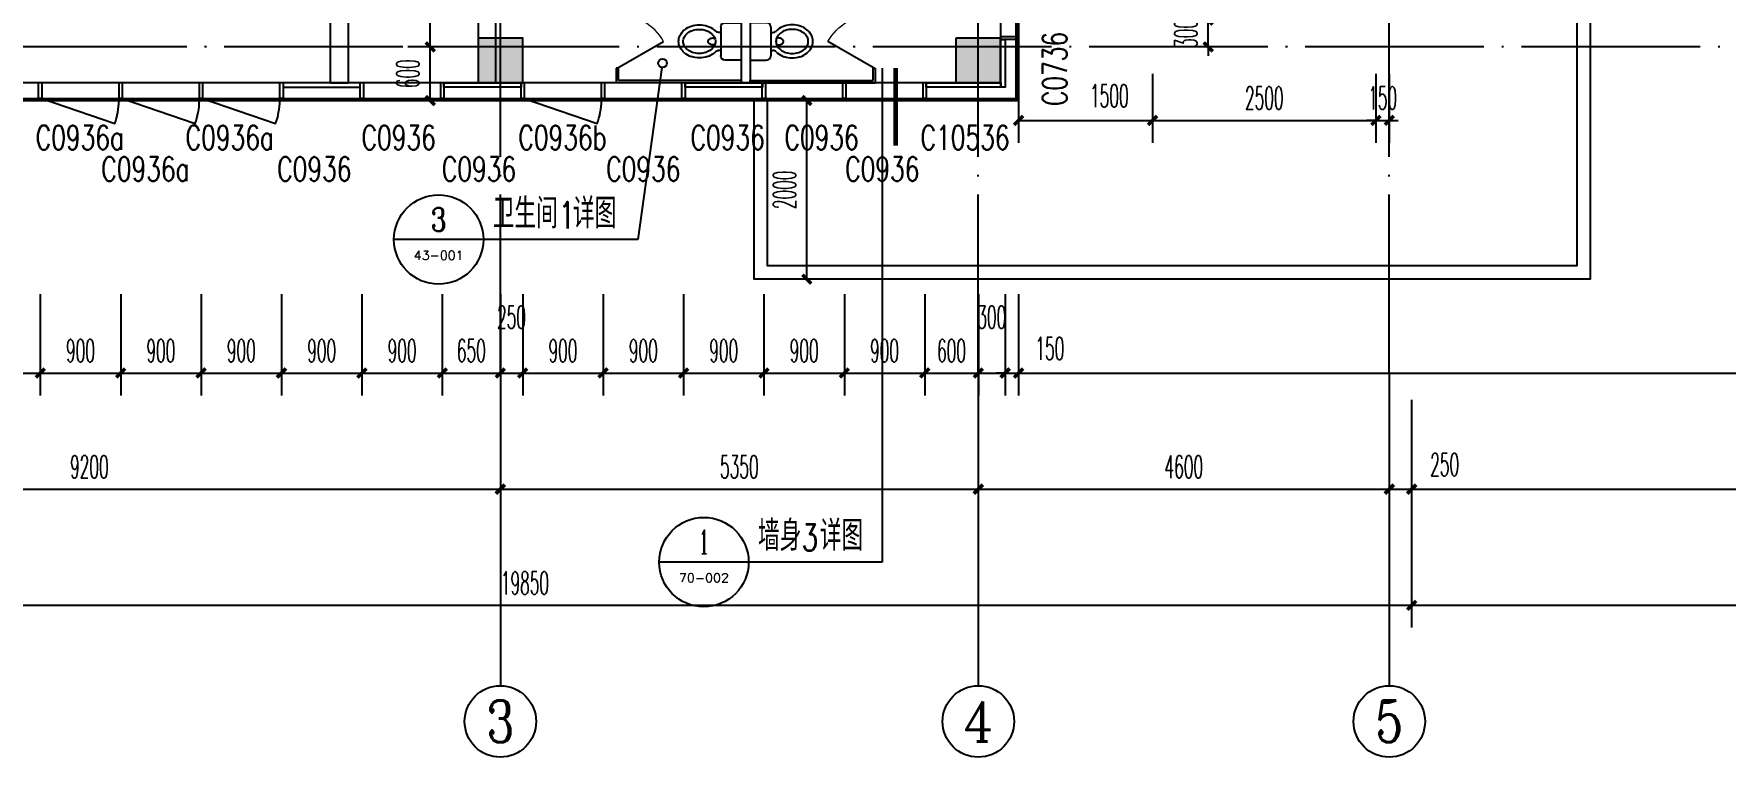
# Model space of a CAD drawing. Header units: millimetres. Extents: x -13830 to 215738, y -24143 to 193994.
# Drawn here: x 45822 to 64753, y 77049 to 85146 of the extents above; entities that cross this region are included whole.
import ezdxf
from ezdxf.enums import TextEntityAlignment as Align

# ---------------------------------------------------------------- set-up
doc = ezdxf.new("R2010")
doc.units = ezdxf.units.MM
doc.header["$LTSCALE"] = 100
doc.linetypes.add('DOTE', pattern=[2.42, 2, -0.2, 0.02, -0.2])
doc.layers.get('0').update_dxf_attribs({"linetype": 'CONTINUOUS'})
doc.layers.get('DEFPOINTS').update_dxf_attribs({"linetype": 'CONTINUOUS'})
for name, color, linetype in [('A-Drain-Well', 201, 'CONTINUOUS'), ('A-Fire', 22, 'CONTINUOUS'), ('AXIS', 3, 'CONTINUOUS'), ('AXIS_TEXT', 7, 'CONTINUOUS'), ('COLUMN', 9, 'CONTINUOUS'), ('DIM_IDEN', 3, 'CONTINUOUS'), ('DOTE', 8, 'CONTINUOUS'), ('LVTRY', 44, 'CONTINUOUS'), ('MCST 2F$0$A-_FURT----_E-', 9, 'CONTINUOUS'), ('MCST 2F$0$A-_WIND----_E-', 4, 'CONTINUOUS'), ('PUB_DIM', 3, 'CONTINUOUS'), ('PUB_HATCH', 8, 'CONTINUOUS'), ('PUB_TEXT', 7, 'CONTINUOUS'), ('RAIL', 163, 'CONTINUOUS'), ('WALL', 2, 'CONTINUOUS'), ('WINDOW', 4, 'CONTINUOUS'), ('WINDOW_TEXT', 7, 'CONTINUOUS')]:
    doc.layers.add(name, color=color, linetype=linetype)
doc.layers.get('A-Fire').off()
doc.styles.add('_TCH_AXIS', font='COMPLEX', dxfattribs={"bigfont": 'GBCBIG'})
doc.styles.add('_TCH_DIM', font='SIMPLEX', dxfattribs={"bigfont": 'GBCBIG'})
doc.styles.add('_TCH_LABEL', font='COMPLEX', dxfattribs={"bigfont": 'GBCBIG'})
doc.styles.add('_TCH_WINDOW', font='SIMPLEX', dxfattribs={"height": 3.5, "bigfont": 'GBCBIG'})
doc.styles.add('COMPLEX', font='COMPLEX')
doc.styles.add('DIM_FONT_T3', font='SIMPLEX', dxfattribs={"width": 0.494118, "bigfont": 'GBCBIG'})
doc.dimstyles.new('_TCH_ARCH&&100', dxfattribs={"dimtxt": 255, "dimasz": 100, "dimexe": 250, "dimexo": 300, "dimgap": 122.5, "dimtad": 1, "dimdec": 0, "dimzin": 0, "dimdsep": 46, "dimtxsty": 'DIM_FONT_T3', "dimblk": 'ARCHTICK', "dimcen": 0.09, "dimclrt": 7, "dimazin": 0, "dimtfac": 1, "dimtdec": 0, "dimtix": 1, "dimtmove": 2, "dimatfit": 3, "dimldrblk": 'ARCHTICK', "dimfxl": 1, "dimtolj": 1, "dimtzin": 0, "dimarcsym": 0})

# ---------------------------------------------------------------- blocks, each defined once
blk = doc.blocks.new('_AXISO')
blk.add_circle((0, 0), 0.5)
at = {"layer": 'AXIS_TEXT', "style": 'COMPLEX', "width": 1.041667}
blk.add_attdef('A', text='', height=0.56, dxfattribs=at).set_placement((-0.25, -0.28), (0.25, -0.28), align=Align.FIT)
blk = doc.blocks.new('_ArchTick')
at = {"color": 0, "linetype": 'ByBlock', "const_width": 0.4}
blk.add_lwpolyline([(-0.5, -0.5), (0.5, 0.5)], dxfattribs=at)
blk = doc.blocks.new('*D1024')
at = {"layer": 'AXIS', "color": 0, "lineweight": -2, "transparency": 16777216}
for p, q in [((-450, -3900), (-450, -6450)), ((19400, -3900), (19400, -6450)), ((-450, -6200), (19400, -6200))]:
    blk.add_line(p, q, dxfattribs=at)
at = {"layer": 'DEFPOINTS', "color": 0, "transparency": 16777216}
for p in [(-450, -3600), (19400, -3600), (19400, -6200)]:
    blk.add_point(p, dxfattribs=at)
at = {"layer": 'AXIS', "color": 0, "lineweight": -2, "transparency": 16777216, "xscale": 100, "yscale": 100, "zscale": 100, "rotation": 180}
blk.add_blockref('_ArchTick', (-450, -6200), dxfattribs=at)
at = {"layer": 'AXIS', "color": 0, "lineweight": -2, "transparency": 16777216, "xscale": 100, "yscale": 100, "zscale": 100}
blk.add_blockref('_ArchTick', (19400, -6200), dxfattribs=at)
at = {"layer": 'AXIS', "color": 7, "transparency": 16777216, "insert": (9475, -5950), "char_height": 255, "attachment_point": 5, "style": 'DIM_FONT_T3'}
blk.add_mtext('\\A1;19850', dxfattribs=at)
blk = doc.blocks.new('*D1026')
at = {"layer": 'AXIS', "color": 0, "lineweight": -2, "transparency": 16777216}
for p, q in [((0, -3900), (0, -5150)), ((9200, -3900), (9200, -5150)), ((0, -4900), (9200, -4900))]:
    blk.add_line(p, q, dxfattribs=at)
at = {"layer": 'DEFPOINTS', "color": 0, "transparency": 16777216}
for p in [(0, -3600), (9200, -3600), (9200, -4900)]:
    blk.add_point(p, dxfattribs=at)
at = {"layer": 'AXIS', "color": 0, "lineweight": -2, "transparency": 16777216, "xscale": 100, "yscale": 100, "zscale": 100, "rotation": 180}
blk.add_blockref('_ArchTick', (0, -4900), dxfattribs=at)
at = {"layer": 'AXIS', "color": 0, "lineweight": -2, "transparency": 16777216, "xscale": 100, "yscale": 100, "zscale": 100}
blk.add_blockref('_ArchTick', (9200, -4900), dxfattribs=at)
at = {"layer": 'AXIS', "color": 7, "transparency": 16777216, "insert": (4600, -4650), "char_height": 255, "attachment_point": 5, "style": 'DIM_FONT_T3'}
blk.add_mtext('\\A1;9200', dxfattribs=at)
blk = doc.blocks.new('*D1027')
at = {"layer": 'AXIS', "color": 0, "lineweight": -2, "transparency": 16777216}
for p, q in [((9200, -3900), (9200, -5150)), ((14550, -3900), (14550, -5150)), ((9200, -4900), (14550, -4900))]:
    blk.add_line(p, q, dxfattribs=at)
at = {"layer": 'DEFPOINTS', "color": 0, "transparency": 16777216}
for p in [(9200, -3600), (14550, -3600), (14550, -4900)]:
    blk.add_point(p, dxfattribs=at)
at = {"layer": 'AXIS', "color": 0, "lineweight": -2, "transparency": 16777216, "xscale": 100, "yscale": 100, "zscale": 100, "rotation": 180}
blk.add_blockref('_ArchTick', (9200, -4900), dxfattribs=at)
at = {"layer": 'AXIS', "color": 0, "lineweight": -2, "transparency": 16777216, "xscale": 100, "yscale": 100, "zscale": 100}
blk.add_blockref('_ArchTick', (14550, -4900), dxfattribs=at)
at = {"layer": 'AXIS', "color": 7, "transparency": 16777216, "insert": (11875, -4650), "char_height": 255, "attachment_point": 5, "style": 'DIM_FONT_T3'}
blk.add_mtext('\\A1;5350', dxfattribs=at)
blk = doc.blocks.new('*D1028')
at = {"layer": 'AXIS', "color": 0, "lineweight": -2, "transparency": 16777216}
for p, q in [((14550, -3900), (14550, -5150)), ((19150, -3900), (19150, -5150)), ((14550, -4900), (19150, -4900))]:
    blk.add_line(p, q, dxfattribs=at)
at = {"layer": 'DEFPOINTS', "color": 0, "transparency": 16777216}
for p in [(14550, -3600), (19150, -3600), (19150, -4900)]:
    blk.add_point(p, dxfattribs=at)
at = {"layer": 'AXIS', "color": 0, "lineweight": -2, "transparency": 16777216, "xscale": 100, "yscale": 100, "zscale": 100, "rotation": 180}
blk.add_blockref('_ArchTick', (14550, -4900), dxfattribs=at)
at = {"layer": 'AXIS', "color": 0, "lineweight": -2, "transparency": 16777216, "xscale": 100, "yscale": 100, "zscale": 100}
blk.add_blockref('_ArchTick', (19150, -4900), dxfattribs=at)
at = {"layer": 'AXIS', "color": 7, "transparency": 16777216, "insert": (16850, -4650), "char_height": 255, "attachment_point": 5, "style": 'DIM_FONT_T3'}
blk.add_mtext('\\A1;4600', dxfattribs=at)
blk = doc.blocks.new('*D1029')
at = {"layer": 'AXIS', "color": 0, "lineweight": -2, "transparency": 16777216}
for p, q in [((19150, -3900), (19150, -5150)), ((19400, -3900), (19400, -5150)), ((19150, -4900), (19400, -4900))]:
    blk.add_line(p, q, dxfattribs=at)
at = {"layer": 'DEFPOINTS', "color": 0, "transparency": 16777216}
for p in [(19150, -3600), (19400, -3600), (19400, -4900)]:
    blk.add_point(p, dxfattribs=at)
at = {"layer": 'AXIS', "color": 0, "lineweight": -2, "transparency": 16777216, "xscale": 100, "yscale": 100, "zscale": 100, "rotation": 180}
blk.add_blockref('_ArchTick', (19150, -4900), dxfattribs=at)
at = {"layer": 'AXIS', "color": 0, "lineweight": -2, "transparency": 16777216, "xscale": 100, "yscale": 100, "zscale": 100}
blk.add_blockref('_ArchTick', (19400, -4900), dxfattribs=at)
at = {"layer": 'AXIS', "color": 7, "transparency": 16777216, "insert": (19770, -4625), "char_height": 255, "attachment_point": 5, "style": 'DIM_FONT_T3'}
blk.add_mtext('\\A1;250', dxfattribs=at)
blk = doc.blocks.new('_FZH')
blk.add_lwpolyline([(-0.5, -0.5), (0.5, -0.5), (0.5, 0.5), (-0.5, 0.5)], close=True)
at = {"layer": 'PUB_HATCH'}
blk.add_solid([(-0.5, -0.5), (0.5, -0.5), (-0.5, 0.5), (0.5, 0.5)], dxfattribs=at)
blk = doc.blocks.new('sfss302')
at = {"layer": 'COLUMN', "color": 3, "rotation": 270}
for p, xscale, yscale, zscale in [((9850, 450), 499.9999999997672, 499.9999999997672, 499.9999999997672), ((15200, 450), 500, 500, 500)]:
    blk.add_blockref('_FZH', p, dxfattribs=dict(at, xscale=xscale, yscale=yscale, zscale=zscale))
blk = doc.blocks.new('$TCHSYS$APDOOR2D')
blk.add_line((0.5, 0), (0, 0.866))
at = {"lineweight": 13}
blk.add_arc((0.5, 0), 1, 120, 180, dxfattribs=at)
blk = doc.blocks.new('$lvtry$00000005')
for p, q in [((-210, 0, 0), (-210, -180, 0)), ((210, 0, 0), (-210, 0, 0)), ((210, -180, 0), (210, 0, 0)), ((160, -230, 0), (-160, -230, 0)), ((-101, -230, 0), (-101, -254, 0)), ((101, -230, 0), (101, -254, 0))]:
    blk.add_line(p, q)
at = {"elevation": 0}
blk.add_lwpolyline([(-135, -469, 0.080312), (-123, -544, 0.089014), (-92, -602, 0.104918), (-46, -639, 0.119812), (0, -650, 0.119812), (46, -639, 0.104918), (92, -602, 0.089014), (123, -544, 0.080312), (135, -469, 0.080312), (123, -395, 0.089014), (92, -337, 0.104918), (46, -300, 0.119812), (0, -288, 0.119812), (-46, -300, 0.104918), (-92, -337, 0.089014), (-123, -395, 0.080312)], format="xyb", close=True, dxfattribs=at)
for points in [[(-35, -295, 0.013578), (-36, -298, 0.073567), (-39, -318, 0.073567)], [(-39, -318, 0.073567), (-36, -339, 0.084454), (-27, -356, 0.10642), (-14, -368, 0.129709), (0, -372, 0.129709), (14, -368, 0.10642), (27, -356, 0.084454), (36, -339, 0.073567), (39, -318, 0.073567), (36, -298, 0.014016), (35, -295, 0.10642)]]:
    blk.add_lwpolyline(points, format="xyb", dxfattribs=at)
for centre, radius, start, end in [((-160, -180, 0), 50, 180, 270), ((160, -180, 0), 50, 270, 0), ((52, -453, 0), 235, 141.2863, 161.6333), ((20, -427, 0), 194, 134.8144, 141.2863), ((-151, -254, 0), 50, 314.8144, 0), ((151, -254, 0), 50, 180, 225.2555), ((-20, -427, 0), 194, 38.7137, 45.2555), ((-52, -453, 0), 235, 18.3667, 38.7137), ((102, -469, 0), 287, 161.6333, 180), ((102, -469, 0), 287, 180, 198.3667), ((52, -486, 0), 235, 198.3667, 218.7137), ((-52, -486, 0), 235, 321.2863, 341.6333), ((-102, -469, 0), 287, 0, 18.3667), ((-102, -469, 0), 287, 341.6333, 0), ((20, -512, 0), 194, 218.7137, 242.6714), ((0, -551, 0), 150, 242.6714, 270), ((0, -551, 0), 150, 270, 297.3286), ((-20, -512, 0), 194, 297.3286, 321.2863)]:
    blk.add_arc(centre, radius, start, end)
blk = doc.blocks.new('sfsfsfdfs')
at = {"layer": 'LVTRY'}
for p, q in [((0, 1050), (0, 762)), ((25, 762), (25, 1050)), ((0, 762), (25, 762)), ((25, 162), (0, 162)), ((0, 162), (0, 0)), ((1400, 0), (0, 0)), ((25, 25), (25, 162)), ((1400, 25), (25, 25)), ((1400, 0), (1400, 25))]:
    blk.add_line(p, q, dxfattribs=at)
at = {"layer": 'LVTRY', "xscale": 600, "yscale": 600, "zscale": 600, "rotation": 270}
blk.add_blockref('$TCHSYS$APDOOR2D', (12, 462), dxfattribs=at)
at = {"layer": 'LVTRY', "xscale": -1, "rotation": 270}
blk.add_blockref('$lvtry$00000005', (1400, 462), dxfattribs=at)
blk = doc.blocks.new('MCST 2F$0$ELDERLY CARE MULLION')
at = {"layer": 'MCST 2F$0$A-_WIND----_E-'}
blk.add_lwpolyline([(155290, -76416), (155378, -76568), (155408, -76550), (155321, -76399)], close=True, dxfattribs=at)
blk = doc.blocks.new('A$C0A050261')
at = {"layer": 'MCST 2F$0$A-_WIND----_E-', "color": 8}
for points in [[(-486, 14975), (-486, -475), (20264, -475), (20264, 14975)], [(-461, 14950), (-461, -450), (20239, -450), (20239, 14950)]]:
    blk.add_lwpolyline(points, close=True, dxfattribs=at)
at = {"layer": 'MCST 2F$0$A-_WIND----_E-'}
blk.add_lwpolyline([(-473, 14962), (-473, -463), (20252, -463), (20252, 14962)], close=True, dxfattribs=at)
at = {"xscale": -1}
for p, rotation in [((-144284, 106770), 119.9999999999999), ((-144284, 105870), 119.9999999999999), ((-144284, 104970), 119.9999999999999), ((-144284, 104070), 119.9999999999999), ((-144284, 103170), 119.9999999999999), ((-144284, 102270), 119.9999999999999), ((-144284, 101370), 119.9999999999999), ((-144284, 100470), 119.9999999999999), ((-144284, 99570), 119.9999999999999), ((-144284, 98670), 119.9999999999999), ((-144284, 97770), 119.9999999999999), ((-144284, 96870), 119.9999999999999), ((-96081, -144274), 209.9999999999999)]:
    blk.add_blockref('MCST 2F$0$ELDERLY CARE MULLION', p, dxfattribs=dict(at, rotation=rotation))
blk = doc.blocks.new('*D756')
at = {"layer": 'DEFPOINTS', "color": 0, "transparency": 16777216}
for p in [(54474, 84399), (55061, 84399), (55061, 82399)]:
    blk.add_point(p, dxfattribs=at)
at = {"layer": 'PUB_DIM', "color": 0, "lineweight": -2, "transparency": 16777216}
for p, q in [((54761, 84399), (54224, 84399)), ((54474, 82399), (54474, 84399)), ((54761, 82399), (54224, 82399))]:
    blk.add_line(p, q, dxfattribs=at)
at = {"layer": 'PUB_DIM', "color": 0, "lineweight": -2, "transparency": 16777216, "xscale": 100, "yscale": 100, "zscale": 100}
for p, rotation in [((54474, 84399), 90), ((54474, 82399), 270)]:
    blk.add_blockref('_ArchTick', p, dxfattribs=dict(at, rotation=rotation))
at = {"layer": 'PUB_DIM', "color": 7, "transparency": 16777216, "insert": (54224, 83399), "char_height": 255, "attachment_point": 5, "rotation": 90, "style": 'DIM_FONT_T3'}
blk.add_mtext('\\A1;2000', dxfattribs=at)
blk = doc.blocks.new('*D763')
at = {"layer": 'DEFPOINTS', "color": 0, "transparency": 16777216}
for p in [(58967, 85299), (59594, 85299), (59594, 84999)]:
    blk.add_point(p, dxfattribs=at)
at = {"layer": 'PUB_DIM', "color": 0, "lineweight": -2, "transparency": 16777216}
for p, q in [((58967, 85299), (58967, 85399)), ((59294, 85299), (58717, 85299)), ((58967, 84999), (58967, 85299)), ((59294, 84999), (58717, 84999)), ((58967, 84999), (58967, 84899))]:
    blk.add_line(p, q, dxfattribs=at)
at = {"layer": 'PUB_DIM', "color": 0, "lineweight": -2, "transparency": 16777216, "xscale": 100, "yscale": 100, "zscale": 100}
for p, rotation in [((58967, 85299), 270), ((58967, 84999), 90)]:
    blk.add_blockref('_ArchTick', p, dxfattribs=dict(at, rotation=rotation))
at = {"layer": 'PUB_DIM', "color": 7, "transparency": 16777216, "insert": (58717, 85149), "char_height": 255, "attachment_point": 5, "rotation": 90, "style": 'DIM_FONT_T3'}
blk.add_mtext('\\A1;300', dxfattribs=at)
blk = doc.blocks.new('*D764')
at = {"layer": 'DEFPOINTS', "color": 0, "transparency": 16777216}
for p in [(56844, 84999), (58344, 84999), (58344, 84177)]:
    blk.add_point(p, dxfattribs=at)
at = {"layer": 'PUB_DIM', "color": 0, "lineweight": -2, "transparency": 16777216}
for p, q in [((56844, 84699), (56844, 83927)), ((58344, 84699), (58344, 83927)), ((56844, 84177), (58344, 84177))]:
    blk.add_line(p, q, dxfattribs=at)
at = {"layer": 'PUB_DIM', "color": 0, "lineweight": -2, "transparency": 16777216, "xscale": 100, "yscale": 100, "zscale": 100, "rotation": 180}
blk.add_blockref('_ArchTick', (56844, 84177), dxfattribs=at)
at = {"layer": 'PUB_DIM', "color": 0, "lineweight": -2, "transparency": 16777216, "xscale": 100, "yscale": 100, "zscale": 100}
blk.add_blockref('_ArchTick', (58344, 84177), dxfattribs=at)
at = {"layer": 'PUB_DIM', "color": 7, "transparency": 16777216, "insert": (57860, 84452), "char_height": 255, "attachment_point": 5, "style": 'DIM_FONT_T3'}
blk.add_mtext('\\A1;1500', dxfattribs=at)
blk = doc.blocks.new('*D765')
at = {"layer": 'DEFPOINTS', "color": 0, "transparency": 16777216}
for p in [(58344, 84999), (60844, 84999), (60844, 84177)]:
    blk.add_point(p, dxfattribs=at)
at = {"layer": 'PUB_DIM', "color": 0, "lineweight": -2, "transparency": 16777216}
for p, q in [((58344, 84699), (58344, 83927)), ((60844, 84699), (60844, 83927)), ((58344, 84177), (60844, 84177))]:
    blk.add_line(p, q, dxfattribs=at)
at = {"layer": 'PUB_DIM', "color": 0, "lineweight": -2, "transparency": 16777216, "xscale": 100, "yscale": 100, "zscale": 100, "rotation": 180}
blk.add_blockref('_ArchTick', (58344, 84177), dxfattribs=at)
at = {"layer": 'PUB_DIM', "color": 0, "lineweight": -2, "transparency": 16777216, "xscale": 100, "yscale": 100, "zscale": 100}
blk.add_blockref('_ArchTick', (60844, 84177), dxfattribs=at)
at = {"layer": 'PUB_DIM', "color": 7, "transparency": 16777216, "insert": (59594, 84427), "char_height": 255, "attachment_point": 5, "style": 'DIM_FONT_T3'}
blk.add_mtext('\\A1;2500', dxfattribs=at)
blk = doc.blocks.new('*D766')
at = {"layer": 'DEFPOINTS', "color": 0, "transparency": 16777216}
for p in [(60844, 84999), (60994, 84999), (60994, 84177)]:
    blk.add_point(p, dxfattribs=at)
at = {"layer": 'PUB_DIM', "color": 0, "lineweight": -2, "transparency": 16777216}
for p, q in [((60844, 84699), (60844, 83927)), ((60994, 84699), (60994, 83927)), ((60844, 84177), (60744, 84177)), ((60844, 84177), (60994, 84177)), ((60994, 84177), (61094, 84177))]:
    blk.add_line(p, q, dxfattribs=at)
at = {"layer": 'PUB_DIM', "color": 0, "lineweight": -2, "transparency": 16777216, "xscale": 100, "yscale": 100, "zscale": 100}
blk.add_blockref('_ArchTick', (60844, 84177), dxfattribs=at)
at = {"layer": 'PUB_DIM', "color": 0, "lineweight": -2, "transparency": 16777216, "xscale": 100, "yscale": 100, "zscale": 100, "rotation": 180}
blk.add_blockref('_ArchTick', (60994, 84177), dxfattribs=at)
at = {"layer": 'PUB_DIM', "color": 7, "transparency": 16777216, "insert": (60919, 84427), "char_height": 255, "attachment_point": 5, "style": 'DIM_FONT_T3'}
blk.add_mtext('\\A1;150', dxfattribs=at)
blk = doc.blocks.new('*D787')
at = {"layer": 'DEFPOINTS', "color": 0, "transparency": 16777216}
for p in [(50259, 86999), (50844, 86999), (50844, 84999)]:
    blk.add_point(p, dxfattribs=at)
at = {"layer": 'PUB_DIM', "color": 0, "lineweight": -2, "transparency": 16777216}
for p, q in [((50544, 86999), (50009, 86999)), ((50259, 84999), (50259, 86999)), ((50544, 84999), (50009, 84999))]:
    blk.add_line(p, q, dxfattribs=at)
at = {"layer": 'PUB_DIM', "color": 0, "lineweight": -2, "transparency": 16777216, "xscale": 100, "yscale": 100, "zscale": 100}
for p, rotation in [((50259, 86999), 90), ((50259, 84999), 270)]:
    blk.add_blockref('_ArchTick', p, dxfattribs=dict(at, rotation=rotation))
at = {"layer": 'PUB_DIM', "color": 7, "transparency": 16777216, "insert": (50009, 85999), "char_height": 255, "attachment_point": 5, "rotation": 90, "style": 'DIM_FONT_T3'}
blk.add_mtext('\\A1;2000', dxfattribs=at)
blk = doc.blocks.new('*D788')
at = {"layer": 'DEFPOINTS', "color": 0, "transparency": 16777216}
for p in [(50259, 84999), (50844, 84999), (50844, 84399)]:
    blk.add_point(p, dxfattribs=at)
at = {"layer": 'PUB_DIM', "color": 0, "lineweight": -2, "transparency": 16777216}
for p, q in [((50544, 84999), (50009, 84999)), ((50259, 84399), (50259, 84999)), ((50544, 84399), (50009, 84399))]:
    blk.add_line(p, q, dxfattribs=at)
at = {"layer": 'PUB_DIM', "color": 0, "lineweight": -2, "transparency": 16777216, "xscale": 100, "yscale": 100, "zscale": 100}
for p, rotation in [((50259, 84999), 90), ((50259, 84399), 270)]:
    blk.add_blockref('_ArchTick', p, dxfattribs=dict(at, rotation=rotation))
at = {"layer": 'PUB_DIM', "color": 7, "transparency": 16777216, "insert": (50009, 84699), "char_height": 255, "attachment_point": 5, "rotation": 90, "style": 'DIM_FONT_T3'}
blk.add_mtext('\\A1;600', dxfattribs=at)
blk = doc.blocks.new('*D960')
at = {"layer": 'DEFPOINTS', "color": 0, "transparency": 16777216}
for p in [(44994, 82532), (45894, 82532), (45894, 81349)]:
    blk.add_point(p, dxfattribs=at)
at = {"layer": 'PUB_DIM', "color": 0, "lineweight": -2, "transparency": 16777216}
for p, q in [((44994, 82232), (44994, 81099)), ((45894, 82232), (45894, 81099)), ((44994, 81349), (45894, 81349))]:
    blk.add_line(p, q, dxfattribs=at)
at = {"layer": 'PUB_DIM', "color": 0, "lineweight": -2, "transparency": 16777216, "xscale": 100, "yscale": 100, "zscale": 100, "rotation": 180}
blk.add_blockref('_ArchTick', (44994, 81349), dxfattribs=at)
at = {"layer": 'PUB_DIM', "color": 0, "lineweight": -2, "transparency": 16777216, "xscale": 100, "yscale": 100, "zscale": 100}
blk.add_blockref('_ArchTick', (45894, 81349), dxfattribs=at)
at = {"layer": 'PUB_DIM', "color": 7, "transparency": 16777216, "insert": (45444, 81599), "char_height": 255, "attachment_point": 5, "style": 'DIM_FONT_T3'}
blk.add_mtext('\\A1;900', dxfattribs=at)
blk = doc.blocks.new('*D961')
at = {"layer": 'DEFPOINTS', "color": 0, "transparency": 16777216}
for p in [(45894, 82532), (46794, 82532), (46794, 81349)]:
    blk.add_point(p, dxfattribs=at)
at = {"layer": 'PUB_DIM', "color": 0, "lineweight": -2, "transparency": 16777216}
for p, q in [((45894, 82232), (45894, 81099)), ((46794, 82232), (46794, 81099)), ((45894, 81349), (46794, 81349))]:
    blk.add_line(p, q, dxfattribs=at)
at = {"layer": 'PUB_DIM', "color": 0, "lineweight": -2, "transparency": 16777216, "xscale": 100, "yscale": 100, "zscale": 100, "rotation": 180}
blk.add_blockref('_ArchTick', (45894, 81349), dxfattribs=at)
at = {"layer": 'PUB_DIM', "color": 0, "lineweight": -2, "transparency": 16777216, "xscale": 100, "yscale": 100, "zscale": 100}
blk.add_blockref('_ArchTick', (46794, 81349), dxfattribs=at)
at = {"layer": 'PUB_DIM', "color": 7, "transparency": 16777216, "insert": (46344, 81599), "char_height": 255, "attachment_point": 5, "style": 'DIM_FONT_T3'}
blk.add_mtext('\\A1;900', dxfattribs=at)
blk = doc.blocks.new('*D962')
at = {"layer": 'DEFPOINTS', "color": 0, "transparency": 16777216}
for p in [(46794, 82532), (47694, 82532), (47694, 81349)]:
    blk.add_point(p, dxfattribs=at)
at = {"layer": 'PUB_DIM', "color": 0, "lineweight": -2, "transparency": 16777216}
for p, q in [((46794, 82232), (46794, 81099)), ((47694, 82232), (47694, 81099)), ((46794, 81349), (47694, 81349))]:
    blk.add_line(p, q, dxfattribs=at)
at = {"layer": 'PUB_DIM', "color": 0, "lineweight": -2, "transparency": 16777216, "xscale": 100, "yscale": 100, "zscale": 100, "rotation": 180}
blk.add_blockref('_ArchTick', (46794, 81349), dxfattribs=at)
at = {"layer": 'PUB_DIM', "color": 0, "lineweight": -2, "transparency": 16777216, "xscale": 100, "yscale": 100, "zscale": 100}
blk.add_blockref('_ArchTick', (47694, 81349), dxfattribs=at)
at = {"layer": 'PUB_DIM', "color": 7, "transparency": 16777216, "insert": (47244, 81599), "char_height": 255, "attachment_point": 5, "style": 'DIM_FONT_T3'}
blk.add_mtext('\\A1;900', dxfattribs=at)
blk = doc.blocks.new('*D963')
at = {"layer": 'DEFPOINTS', "color": 0, "transparency": 16777216}
for p in [(47694, 82532), (48594, 82532), (48594, 81349)]:
    blk.add_point(p, dxfattribs=at)
at = {"layer": 'PUB_DIM', "color": 0, "lineweight": -2, "transparency": 16777216}
for p, q in [((47694, 82232), (47694, 81099)), ((48594, 82232), (48594, 81099)), ((47694, 81349), (48594, 81349))]:
    blk.add_line(p, q, dxfattribs=at)
at = {"layer": 'PUB_DIM', "color": 0, "lineweight": -2, "transparency": 16777216, "xscale": 100, "yscale": 100, "zscale": 100, "rotation": 180}
blk.add_blockref('_ArchTick', (47694, 81349), dxfattribs=at)
at = {"layer": 'PUB_DIM', "color": 0, "lineweight": -2, "transparency": 16777216, "xscale": 100, "yscale": 100, "zscale": 100}
blk.add_blockref('_ArchTick', (48594, 81349), dxfattribs=at)
at = {"layer": 'PUB_DIM', "color": 7, "transparency": 16777216, "insert": (48144, 81599), "char_height": 255, "attachment_point": 5, "style": 'DIM_FONT_T3'}
blk.add_mtext('\\A1;900', dxfattribs=at)
blk = doc.blocks.new('*D964')
at = {"layer": 'DEFPOINTS', "color": 0, "transparency": 16777216}
for p in [(48594, 82532), (49494, 82532), (49494, 81349)]:
    blk.add_point(p, dxfattribs=at)
at = {"layer": 'PUB_DIM', "color": 0, "lineweight": -2, "transparency": 16777216}
for p, q in [((48594, 82232), (48594, 81099)), ((49494, 82232), (49494, 81099)), ((48594, 81349), (49494, 81349))]:
    blk.add_line(p, q, dxfattribs=at)
at = {"layer": 'PUB_DIM', "color": 0, "lineweight": -2, "transparency": 16777216, "xscale": 100, "yscale": 100, "zscale": 100, "rotation": 180}
blk.add_blockref('_ArchTick', (48594, 81349), dxfattribs=at)
at = {"layer": 'PUB_DIM', "color": 0, "lineweight": -2, "transparency": 16777216, "xscale": 100, "yscale": 100, "zscale": 100}
blk.add_blockref('_ArchTick', (49494, 81349), dxfattribs=at)
at = {"layer": 'PUB_DIM', "color": 7, "transparency": 16777216, "insert": (49044, 81599), "char_height": 255, "attachment_point": 5, "style": 'DIM_FONT_T3'}
blk.add_mtext('\\A1;900', dxfattribs=at)
blk = doc.blocks.new('*D965')
at = {"layer": 'DEFPOINTS', "color": 0, "transparency": 16777216}
for p in [(49494, 82532), (50394, 82532), (50394, 81349)]:
    blk.add_point(p, dxfattribs=at)
at = {"layer": 'PUB_DIM', "color": 0, "lineweight": -2, "transparency": 16777216}
for p, q in [((49494, 82232), (49494, 81099)), ((50394, 82232), (50394, 81099)), ((49494, 81349), (50394, 81349))]:
    blk.add_line(p, q, dxfattribs=at)
at = {"layer": 'PUB_DIM', "color": 0, "lineweight": -2, "transparency": 16777216, "xscale": 100, "yscale": 100, "zscale": 100, "rotation": 180}
blk.add_blockref('_ArchTick', (49494, 81349), dxfattribs=at)
at = {"layer": 'PUB_DIM', "color": 0, "lineweight": -2, "transparency": 16777216, "xscale": 100, "yscale": 100, "zscale": 100}
blk.add_blockref('_ArchTick', (50394, 81349), dxfattribs=at)
at = {"layer": 'PUB_DIM', "color": 7, "transparency": 16777216, "insert": (49944, 81599), "char_height": 255, "attachment_point": 5, "style": 'DIM_FONT_T3'}
blk.add_mtext('\\A1;900', dxfattribs=at)
blk = doc.blocks.new('*D966')
at = {"layer": 'DEFPOINTS', "color": 0, "transparency": 16777216}
for p in [(50394, 82532), (51044, 82532), (51044, 81349)]:
    blk.add_point(p, dxfattribs=at)
at = {"layer": 'PUB_DIM', "color": 0, "lineweight": -2, "transparency": 16777216}
for p, q in [((50394, 82232), (50394, 81099)), ((51044, 82232), (51044, 81099)), ((50394, 81349), (51044, 81349))]:
    blk.add_line(p, q, dxfattribs=at)
at = {"layer": 'PUB_DIM', "color": 0, "lineweight": -2, "transparency": 16777216, "xscale": 100, "yscale": 100, "zscale": 100, "rotation": 180}
blk.add_blockref('_ArchTick', (50394, 81349), dxfattribs=at)
at = {"layer": 'PUB_DIM', "color": 0, "lineweight": -2, "transparency": 16777216, "xscale": 100, "yscale": 100, "zscale": 100}
blk.add_blockref('_ArchTick', (51044, 81349), dxfattribs=at)
at = {"layer": 'PUB_DIM', "color": 7, "transparency": 16777216, "insert": (50719, 81599), "char_height": 255, "attachment_point": 5, "style": 'DIM_FONT_T3'}
blk.add_mtext('\\A1;650', dxfattribs=at)
blk = doc.blocks.new('*D967')
at = {"layer": 'DEFPOINTS', "color": 0, "transparency": 16777216}
for p in [(51044, 82532), (51294, 82532), (51294, 81349)]:
    blk.add_point(p, dxfattribs=at)
at = {"layer": 'PUB_DIM', "color": 0, "lineweight": -2, "transparency": 16777216}
for p, q in [((51044, 82232), (51044, 81099)), ((51294, 82232), (51294, 81099)), ((51044, 81349), (51294, 81349))]:
    blk.add_line(p, q, dxfattribs=at)
at = {"layer": 'PUB_DIM', "color": 0, "lineweight": -2, "transparency": 16777216, "xscale": 100, "yscale": 100, "zscale": 100, "rotation": 180}
blk.add_blockref('_ArchTick', (51044, 81349), dxfattribs=at)
at = {"layer": 'PUB_DIM', "color": 0, "lineweight": -2, "transparency": 16777216, "xscale": 100, "yscale": 100, "zscale": 100}
blk.add_blockref('_ArchTick', (51294, 81349), dxfattribs=at)
at = {"layer": 'PUB_DIM', "color": 7, "transparency": 16777216, "insert": (51169, 81974), "char_height": 255, "attachment_point": 5, "style": 'DIM_FONT_T3'}
blk.add_mtext('\\A1;250', dxfattribs=at)
blk = doc.blocks.new('*D968')
at = {"layer": 'DEFPOINTS', "color": 0, "transparency": 16777216}
for p in [(51294, 82532), (52194, 82532), (52194, 81349)]:
    blk.add_point(p, dxfattribs=at)
at = {"layer": 'PUB_DIM', "color": 0, "lineweight": -2, "transparency": 16777216}
for p, q in [((51294, 82232), (51294, 81099)), ((52194, 82232), (52194, 81099)), ((51294, 81349), (52194, 81349))]:
    blk.add_line(p, q, dxfattribs=at)
at = {"layer": 'PUB_DIM', "color": 0, "lineweight": -2, "transparency": 16777216, "xscale": 100, "yscale": 100, "zscale": 100, "rotation": 180}
blk.add_blockref('_ArchTick', (51294, 81349), dxfattribs=at)
at = {"layer": 'PUB_DIM', "color": 0, "lineweight": -2, "transparency": 16777216, "xscale": 100, "yscale": 100, "zscale": 100}
blk.add_blockref('_ArchTick', (52194, 81349), dxfattribs=at)
at = {"layer": 'PUB_DIM', "color": 7, "transparency": 16777216, "insert": (51744, 81599), "char_height": 255, "attachment_point": 5, "style": 'DIM_FONT_T3'}
blk.add_mtext('\\A1;900', dxfattribs=at)
blk = doc.blocks.new('*D969')
at = {"layer": 'DEFPOINTS', "color": 0, "transparency": 16777216}
for p in [(52194, 82532), (53094, 82532), (53094, 81349)]:
    blk.add_point(p, dxfattribs=at)
at = {"layer": 'PUB_DIM', "color": 0, "lineweight": -2, "transparency": 16777216}
for p, q in [((52194, 82232), (52194, 81099)), ((53094, 82232), (53094, 81099)), ((52194, 81349), (53094, 81349))]:
    blk.add_line(p, q, dxfattribs=at)
at = {"layer": 'PUB_DIM', "color": 0, "lineweight": -2, "transparency": 16777216, "xscale": 100, "yscale": 100, "zscale": 100, "rotation": 180}
blk.add_blockref('_ArchTick', (52194, 81349), dxfattribs=at)
at = {"layer": 'PUB_DIM', "color": 0, "lineweight": -2, "transparency": 16777216, "xscale": 100, "yscale": 100, "zscale": 100}
blk.add_blockref('_ArchTick', (53094, 81349), dxfattribs=at)
at = {"layer": 'PUB_DIM', "color": 7, "transparency": 16777216, "insert": (52644, 81599), "char_height": 255, "attachment_point": 5, "style": 'DIM_FONT_T3'}
blk.add_mtext('\\A1;900', dxfattribs=at)
blk = doc.blocks.new('*D970')
at = {"layer": 'DEFPOINTS', "color": 0, "transparency": 16777216}
for p in [(53094, 82532), (53994, 82532), (53994, 81349)]:
    blk.add_point(p, dxfattribs=at)
at = {"layer": 'PUB_DIM', "color": 0, "lineweight": -2, "transparency": 16777216}
for p, q in [((53094, 82232), (53094, 81099)), ((53994, 82232), (53994, 81099)), ((53094, 81349), (53994, 81349))]:
    blk.add_line(p, q, dxfattribs=at)
at = {"layer": 'PUB_DIM', "color": 0, "lineweight": -2, "transparency": 16777216, "xscale": 100, "yscale": 100, "zscale": 100, "rotation": 180}
blk.add_blockref('_ArchTick', (53094, 81349), dxfattribs=at)
at = {"layer": 'PUB_DIM', "color": 0, "lineweight": -2, "transparency": 16777216, "xscale": 100, "yscale": 100, "zscale": 100}
blk.add_blockref('_ArchTick', (53994, 81349), dxfattribs=at)
at = {"layer": 'PUB_DIM', "color": 7, "transparency": 16777216, "insert": (53544, 81599), "char_height": 255, "attachment_point": 5, "style": 'DIM_FONT_T3'}
blk.add_mtext('\\A1;900', dxfattribs=at)
blk = doc.blocks.new('*D971')
at = {"layer": 'DEFPOINTS', "color": 0, "transparency": 16777216}
for p in [(53994, 82532), (54894, 82532), (54894, 81349)]:
    blk.add_point(p, dxfattribs=at)
at = {"layer": 'PUB_DIM', "color": 0, "lineweight": -2, "transparency": 16777216}
for p, q in [((53994, 82232), (53994, 81099)), ((54894, 82232), (54894, 81099)), ((53994, 81349), (54894, 81349))]:
    blk.add_line(p, q, dxfattribs=at)
at = {"layer": 'PUB_DIM', "color": 0, "lineweight": -2, "transparency": 16777216, "xscale": 100, "yscale": 100, "zscale": 100, "rotation": 180}
blk.add_blockref('_ArchTick', (53994, 81349), dxfattribs=at)
at = {"layer": 'PUB_DIM', "color": 0, "lineweight": -2, "transparency": 16777216, "xscale": 100, "yscale": 100, "zscale": 100}
blk.add_blockref('_ArchTick', (54894, 81349), dxfattribs=at)
at = {"layer": 'PUB_DIM', "color": 7, "transparency": 16777216, "insert": (54444, 81599), "char_height": 255, "attachment_point": 5, "style": 'DIM_FONT_T3'}
blk.add_mtext('\\A1;900', dxfattribs=at)
blk = doc.blocks.new('*D972')
at = {"layer": 'DEFPOINTS', "color": 0, "transparency": 16777216}
for p in [(54894, 82532), (55794, 82532), (55794, 81349)]:
    blk.add_point(p, dxfattribs=at)
at = {"layer": 'PUB_DIM', "color": 0, "lineweight": -2, "transparency": 16777216}
for p, q in [((54894, 82232), (54894, 81099)), ((55794, 82232), (55794, 81099)), ((54894, 81349), (55794, 81349))]:
    blk.add_line(p, q, dxfattribs=at)
at = {"layer": 'PUB_DIM', "color": 0, "lineweight": -2, "transparency": 16777216, "xscale": 100, "yscale": 100, "zscale": 100, "rotation": 180}
blk.add_blockref('_ArchTick', (54894, 81349), dxfattribs=at)
at = {"layer": 'PUB_DIM', "color": 0, "lineweight": -2, "transparency": 16777216, "xscale": 100, "yscale": 100, "zscale": 100}
blk.add_blockref('_ArchTick', (55794, 81349), dxfattribs=at)
at = {"layer": 'PUB_DIM', "color": 7, "transparency": 16777216, "insert": (55344, 81599), "char_height": 255, "attachment_point": 5, "style": 'DIM_FONT_T3'}
blk.add_mtext('\\A1;900', dxfattribs=at)
blk = doc.blocks.new('*D973')
at = {"layer": 'DEFPOINTS', "color": 0, "transparency": 16777216}
for p in [(55794, 82532), (56394, 82532), (56394, 81349)]:
    blk.add_point(p, dxfattribs=at)
at = {"layer": 'PUB_DIM', "color": 0, "lineweight": -2, "transparency": 16777216}
for p, q in [((55794, 82232), (55794, 81099)), ((56394, 82232), (56394, 81099)), ((55794, 81349), (56394, 81349))]:
    blk.add_line(p, q, dxfattribs=at)
at = {"layer": 'PUB_DIM', "color": 0, "lineweight": -2, "transparency": 16777216, "xscale": 100, "yscale": 100, "zscale": 100, "rotation": 180}
blk.add_blockref('_ArchTick', (55794, 81349), dxfattribs=at)
at = {"layer": 'PUB_DIM', "color": 0, "lineweight": -2, "transparency": 16777216, "xscale": 100, "yscale": 100, "zscale": 100}
blk.add_blockref('_ArchTick', (56394, 81349), dxfattribs=at)
at = {"layer": 'PUB_DIM', "color": 7, "transparency": 16777216, "insert": (56094, 81599), "char_height": 255, "attachment_point": 5, "style": 'DIM_FONT_T3'}
blk.add_mtext('\\A1;600', dxfattribs=at)
blk = doc.blocks.new('*D974')
at = {"layer": 'DEFPOINTS', "color": 0, "transparency": 16777216}
for p in [(56394, 82532), (56694, 82532), (56694, 81349)]:
    blk.add_point(p, dxfattribs=at)
at = {"layer": 'PUB_DIM', "color": 0, "lineweight": -2, "transparency": 16777216}
for p, q in [((56394, 82232), (56394, 81099)), ((56694, 82232), (56694, 81099)), ((56394, 81349), (56694, 81349))]:
    blk.add_line(p, q, dxfattribs=at)
at = {"layer": 'PUB_DIM', "color": 0, "lineweight": -2, "transparency": 16777216, "xscale": 100, "yscale": 100, "zscale": 100, "rotation": 180}
blk.add_blockref('_ArchTick', (56394, 81349), dxfattribs=at)
at = {"layer": 'PUB_DIM', "color": 0, "lineweight": -2, "transparency": 16777216, "xscale": 100, "yscale": 100, "zscale": 100}
blk.add_blockref('_ArchTick', (56694, 81349), dxfattribs=at)
at = {"layer": 'PUB_DIM', "color": 7, "transparency": 16777216, "insert": (56544, 81974), "char_height": 255, "attachment_point": 5, "style": 'DIM_FONT_T3'}
blk.add_mtext('\\A1;300', dxfattribs=at)
blk = doc.blocks.new('*D975')
at = {"layer": 'DEFPOINTS', "color": 0, "transparency": 16777216}
for p in [(56694, 82532), (56844, 82532), (56844, 81349)]:
    blk.add_point(p, dxfattribs=at)
at = {"layer": 'PUB_DIM', "color": 0, "lineweight": -2, "transparency": 16777216}
for p, q in [((56694, 82232), (56694, 81099)), ((56844, 82232), (56844, 81099)), ((56694, 81349), (56594, 81349)), ((56694, 81349), (56844, 81349)), ((56844, 81349), (56944, 81349))]:
    blk.add_line(p, q, dxfattribs=at)
at = {"layer": 'PUB_DIM', "color": 0, "lineweight": -2, "transparency": 16777216, "xscale": 100, "yscale": 100, "zscale": 100}
blk.add_blockref('_ArchTick', (56694, 81349), dxfattribs=at)
at = {"layer": 'PUB_DIM', "color": 0, "lineweight": -2, "transparency": 16777216, "xscale": 100, "yscale": 100, "zscale": 100, "rotation": 180}
blk.add_blockref('_ArchTick', (56844, 81349), dxfattribs=at)
at = {"layer": 'PUB_DIM', "color": 7, "transparency": 16777216, "insert": (57194, 81624), "char_height": 255, "attachment_point": 5, "style": 'DIM_FONT_T3'}
blk.add_mtext('\\A1;150', dxfattribs=at)
blk = doc.blocks.new('dsffsfddf')
at = {"layer": 'AXIS'}
for p, q in [((9200, -3600), (9200, -7100)), ((14550, -3600), (14550, -7100)), ((19150, -3600), (19150, -7100))]:
    blk.add_line(p, q, dxfattribs=at)
at = {"layer": 'DOTE', "linetype": 'DOTE', "ltscale": 10}
for p, q in [((9200, -3600), (9200, 31000)), ((14550, -3600), (14550, 31000)), ((19150, -3600), (19150, 31000)), ((25050, 50), (-1850, 50))]:
    blk.add_line(p, q, dxfattribs=at)
at = {"layer": 'AXIS'}
ref = blk.add_blockref('_AXISO', (9200, -7500), dxfattribs=dict(at, xscale=800, yscale=800, zscale=800))
ref.add_attrib('A', '3', dxfattribs={"layer": 'AXIS_TEXT', "height": 465.9, "style": '_TCH_AXIS'}).set_placement((9044.7, -7733), (9355.3, -7733), align=Align.FIT)
ref = blk.add_blockref('_AXISO', (14550, -7500), dxfattribs=dict(at, xscale=800, yscale=800, zscale=800))
ref.add_attrib('A', '4', dxfattribs={"layer": 'AXIS_TEXT', "height": 445.4, "style": '_TCH_AXIS'}).set_placement((14380.3, -7722.7), (14719.7, -7722.7), align=Align.FIT)
ref = blk.add_blockref('_AXISO', (19150, -7500), dxfattribs=dict(at, xscale=800, yscale=800, zscale=800))
ref.add_attrib('A', '5', dxfattribs={"layer": 'AXIS_TEXT', "height": 465.9, "style": '_TCH_AXIS'}).set_placement((18994.7, -7733), (19305.3, -7733), align=Align.FIT)
for p1, p2, distance, picture, middle in [((-450, -3600), (19400, -3600), -2600, '*D1024', (9475, -5950)), ((0, -3600), (9200, -3600), -1300, '*D1026', (4600, -4650)), ((9200, -3600), (14550, -3600), -1300, '*D1027', (11875, -4650)), ((14550, -3600), (19150, -3600), -1300, '*D1028', (16850, -4650))]:
    dim = blk.add_aligned_dim(p1=p1, p2=p2, distance=distance, dimstyle='_TCH_ARCH&&100', dxfattribs=at)
    dim.commit()
    dim.dimension.update_dxf_attribs({"geometry": picture, "text_midpoint": middle})
dim = blk.add_linear_dim(base=(19400, -4900), p1=(19150, -3600), p2=(19400, -3600), angle=0, dimstyle='_TCH_ARCH&&100', dxfattribs=at)
dim.commit()
dim.dimension.update_dxf_attribs({"geometry": '*D1029', "text_midpoint": (19770, -4625), "dimtype": 161})

msp = doc.modelspace()

# ---------------------------------------------------------------- linework, layer by layer
at = {"layer": 'DEFPOINTS'}
for points in [[(37393.6, 78748.5), (69793.6, 78748.5), (69793.6, 118548.5), (37393.6, 118548.5)], [(38693.6, 80048.5), (68493.6, 80048.5), (68493.6, 117248.5), (38693.6, 117248.5)], [(39993.6, 81348.5), (67193.6, 81348.5), (67193.6, 115948.5), (39993.6, 115948.5)]]:
    msp.add_lwpolyline(points, close=True, dxfattribs=at)
at = {"layer": 'DIM_IDEN'}
for p, q in [((52852.5, 84768.3), (52583.5, 82843)), ((55317.9, 84762.9), (55317.9, 79232.4)), ((50853.2, 82843), (49853.2, 82843)), ((52583.5, 82843), (50853.2, 82843)), ((53822.2, 79232.4), (52822.2, 79232.4)), ((55317.9, 79232.4), (53822.2, 79232.4))]:
    msp.add_line(p, q, dxfattribs=at)
at = {"layer": 'DIM_IDEN', "const_width": 50}
msp.add_lwpolyline([(55467.9, 84762.9), (55467.9, 83894)], dxfattribs=at)
at = {"layer": 'DIM_IDEN'}
for centre, radius in [((52859.3, 84817.1), 49.3), ((50353.2, 82843), 500), ((53322.2, 79232.4), 500)]:
    msp.add_circle(centre, radius, dxfattribs=at)
at = {"layer": 'MCST 2F$0$A-_FURT----_E-', "color": 8}
for points in [[(61243.6, 98148.5), (63243.6, 98148.5), (63243.6, 82398.5), (53883.6, 82398.5), (53883.6, 84398.5)], [(61243.6, 97998.5), (63093.6, 97998.5), (63093.6, 82548.5), (54033.6, 82548.5), (54033.6, 84398.5)]]:
    msp.add_lwpolyline(points, dxfattribs=at)
at = {"layer": 'RAIL'}
msp.add_lwpolyline([(41593.6, 104948.5), (56643.6, 104948.5), (56643.6, 84598.5), (41593.6, 84598.5)], close=True, dxfattribs=at)
at = {"layer": 'WALL'}
for p, q in [((49143.6, 84598.5), (49143.6, 86998.5)), ((49343.6, 84598.5), (49343.6, 86898.5)), ((53743.6, 84598.5), (53743.6, 86598.5)), ((53843.6, 84598.5), (53843.6, 86648.5)), ((50793.6, 85898.5), (50793.6, 84598.5)), ((50993.6, 84598.5), (50993.6, 85898.5)), ((49143.6, 84598.5), (49343.6, 84598.5)), ((50793.6, 84598.5), (50993.6, 84598.5)), ((53743.6, 84598.5), (53843.6, 84598.5))]:
    msp.add_line(p, q, dxfattribs=at)
at = {"layer": 'WINDOW'}
for points in [[(41393.6, 105148.5), (56843.6, 105148.5), (56843.6, 84398.5), (41393.6, 84398.5)], [(56643.7, 84548.5), (56643.7, 85080.5), (56693.7, 85080.5), (56693.7, 84548.5)], [(48611.1, 84548.5), (49476.1, 84548.5), (49476.1, 84598.5), (48611.1, 84598.5)], [(50411.1, 84598.5), (51276.1, 84598.5), (51276.1, 84548.5), (50411.1, 84548.5)], [(53111.1, 84598.5), (53976.1, 84598.5), (53976.1, 84548.5), (53111.1, 84548.5)], [(55811.1, 84598.5), (56643.7, 84598.5), (56643.7, 84548.5), (55811.1, 84548.5)]]:
    msp.add_lwpolyline(points, close=True, dxfattribs=at)
for points in [[(45911.1, 84423.5), (46728.3, 84140.1, 0.0763817), (46775.7, 84398.5)], [(46811.1, 84423.5), (47628.3, 84140.1, 0.0763817), (47675.7, 84398.5)], [(47711.1, 84423.5), (48528.3, 84140.1, 0.0763817), (48575.7, 84398.5)], [(51311.1, 84423.5), (52128.3, 84140.1, 0.0763817), (52175.7, 84398.5)]]:
    msp.add_lwpolyline(points, format="xyb", dxfattribs=at)

# ---------------------------------------------------------------- block references
at = {"rotation": 90}
msp.add_blockref('A$C0A050261', (56368.6, 84884.3), dxfattribs=at)
at = {"layer": 'A-Drain-Well'}
msp.add_blockref('sfss302', (41193.6, 84398.5), dxfattribs=at)
at = {"layer": 'A-Fire'}
msp.add_blockref('sfsfsfdfs', (52339.9, 84598.5), dxfattribs=at)
at = {"layer": 'A-Fire', "xscale": -1}
msp.add_blockref('sfsfsfdfs', (55240.6, 84598.5), dxfattribs=at)
at = {"layer": 'WALL'}
msp.add_blockref('dsffsfddf', (41843.6, 84948.5), dxfattribs=at)

# ---------------------------------------------------------------- texts
at = {"layer": 'PUB_TEXT', "style": '_TCH_DIM'}
for s, p in [('卫生间', (50958.2, 82966.6)), ('详图', (51855.5, 82966.6)), ('墙身', (53927.2, 79359.7)), ('详图', (54618.7, 79359.7))]:
    msp.add_text(s, height=337.59, dxfattribs=at).set_placement(p)
at = {"layer": 'PUB_TEXT', "style": '_TCH_LABEL'}
for s, height, p, p2 in [('3', 261, (50266.2, 82935.5), (50440.2, 82935.5)), ('43-001', 101.67, (50074.9, 82615.9), (50631.6, 82615.9)), ('1', 267.7, (53264.8, 79324), (53379.5, 79324)), ('70-002', 97.99, (53042.2, 79007.9), (53602.1, 79007.9))]:
    msp.add_text(s, height=height, dxfattribs=at).set_placement(p, p2, align=Align.FIT)
at = {"layer": 'PUB_TEXT', "style": '_TCH_DIM', "width": 0.705882}
for s, p in [('1', (51695.5, 82966.6)), ('3', (54418.7, 79359.7))]:
    msp.add_text(s, height=297.5, dxfattribs=at).set_placement(p)
at = {"layer": 'WINDOW_TEXT', "style": '_TCH_WINDOW', "width": 0.705882}
msp.add_text('C0736', height=272, rotation=90, dxfattribs=at).set_placement((57384.6, 84336.5))
for s, p in [('C0936a', (45843.4, 83848.8)), ('C0936a', (47521.9, 83848.8)), ('C0936', (49490.5, 83848.8)), ('C0936b', (51245.9, 83848.8)), ('C0936', (53172.8, 83848.8)), ('C0936', (54224.1, 83848.8)), ('C10536', (55747.8, 83848.8)), ('C0936a', (46578, 83496.6)), ('C0936', (48546.6, 83496.6)), ('C0936', (50388.9, 83496.6)), ('C0936', (52228.9, 83496.6)), ('C0936', (54903.4, 83496.6))]:
    msp.add_text(s, height=272, dxfattribs=at).set_placement(p)

# ---------------------------------------------------------------- dimensions: what is measured, and where the dimension line sits
at = {"layer": 'PUB_DIM'}
for p1, p2, distance, picture, middle in [((50843.6, 84998.5), (50843.6, 86998.5), 584.2, '*D787', (50009.3, 85998.5)), ((59593.6, 84998.5), (59593.6, 85298.5), 626.2, '*D763', (58717.4, 85148.5)), ((50843.6, 84398.5), (50843.6, 84998.5), 584.2, '*D788', (50009.3, 84698.5)), ((58343.6, 84998.5), (60843.6, 84998.5), -821.6, '*D765', (59593.6, 84426.9)), ((60843.6, 84998.5), (60993.6, 84998.5), -821.6, '*D766', (60918.6, 84426.9)), ((55060.9, 82398.5), (55060.9, 84398.5), 587, '*D756', (54223.9, 83398.5)), ((44993.6, 82531.7), (45893.6, 82531.7), -1183.2, '*D960', (45443.6, 81598.5)), ((45893.6, 82531.7), (46793.6, 82531.7), -1183.2, '*D961', (46343.6, 81598.5)), ((46793.6, 82531.7), (47693.6, 82531.7), -1183.2, '*D962', (47243.6, 81598.5)), ((47693.6, 82531.7), (48593.6, 82531.7), -1183.2, '*D963', (48143.6, 81598.5)), ((48593.6, 82531.7), (49493.6, 82531.7), -1183.2, '*D964', (49043.6, 81598.5)), ((49493.6, 82531.7), (50393.6, 82531.7), -1183.2, '*D965', (49943.6, 81598.5)), ((50393.6, 82531.7), (51043.6, 82531.7), -1183.2, '*D966', (50718.6, 81598.5)), ((51293.6, 82531.7), (52193.6, 82531.7), -1183.2, '*D968', (51743.6, 81598.5)), ((52193.6, 82531.7), (53093.6, 82531.7), -1183.2, '*D969', (52643.6, 81598.5)), ((53093.6, 82531.7), (53993.6, 82531.7), -1183.2, '*D970', (53543.6, 81598.5)), ((53993.6, 82531.7), (54893.6, 82531.7), -1183.2, '*D971', (54443.6, 81598.5)), ((54893.6, 82531.7), (55793.6, 82531.7), -1183.2, '*D972', (55343.6, 81598.5)), ((55793.6, 82531.7), (56393.6, 82531.7), -1183.2, '*D973', (56093.6, 81598.5))]:
    dim = msp.add_aligned_dim(p1=p1, p2=p2, distance=distance, dimstyle='_TCH_ARCH&&100', dxfattribs=at)
    dim.commit()
    dim.dimension.update_dxf_attribs({"geometry": picture, "text_midpoint": middle})
for base, p1, p2, angle, picture, middle in [((58343.6, 84176.9), (56843.6, 84998.5), (58343.6, 84998.5), 360, '*D764', (57859.9, 84451.9)), ((51293.6, 81348.5), (51043.6, 82531.7), (51293.6, 82531.7), 0, '*D967', (51168.6, 81973.5)), ((56693.6, 81348.5), (56393.6, 82531.7), (56693.6, 82531.7), 0, '*D974', (56543.6, 81973.5)), ((56843.6, 81348.5), (56693.6, 82531.7), (56843.6, 82531.7), 0, '*D975', (57193.6, 81623.5))]:
    dim = msp.add_linear_dim(base=base, p1=p1, p2=p2, angle=angle, dimstyle='_TCH_ARCH&&100', dxfattribs=at)
    dim.commit()
    dim.dimension.update_dxf_attribs({"geometry": picture, "text_midpoint": middle, "dimtype": 129})

doc.saveas('drawing.dxf')
